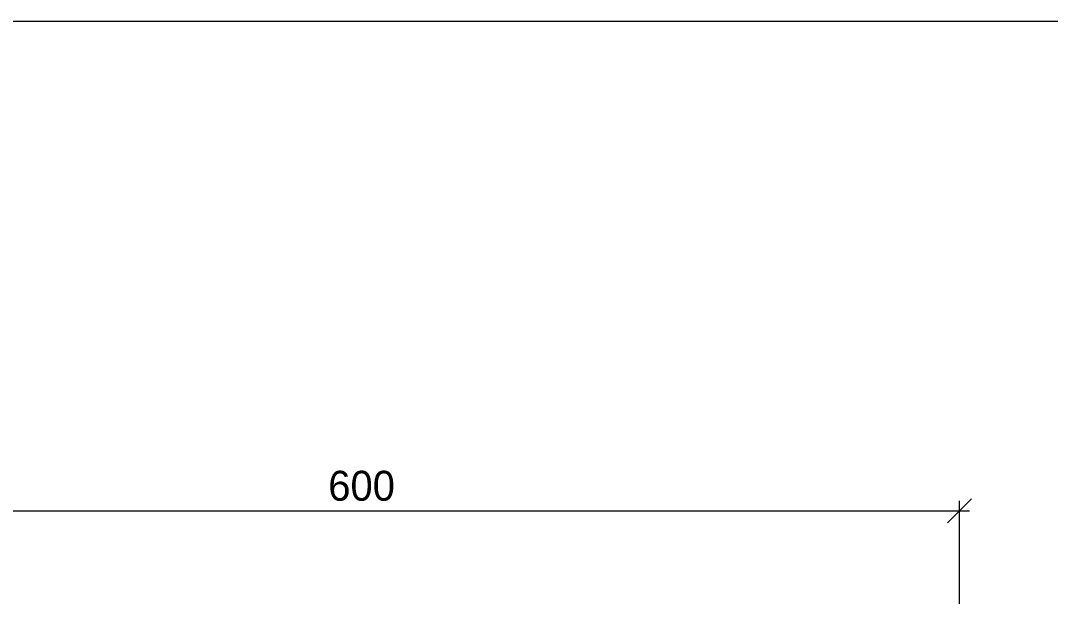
# Model space of a CAD drawing. Header units: millimetres. Extents: x 104 to 100526, y -9639 to 3779.
# Drawn here: x 4673 to 5190, y 3490 to 3779 of the extents above; entities that cross this region are included whole.
import ezdxf

# ---------------------------------------------------------------- set-up
doc = ezdxf.new("R2010")
doc.units = ezdxf.units.MM
doc.layers.add('Dimension', color=253, linetype='Continuous', lineweight=9)
doc.layers.add('KHUNG TEN SD3 - Ariyana 2007$0$0-CON', color=253, linetype='Continuous', lineweight=0)
doc.dimstyles.new('ISO-25_WS', dxfattribs={"dimtxt": 15, "dimasz": 12, "dimexe": 5, "dimexo": 4, "dimgap": 5, "dimtad": 1, "dimdec": 0, "dimdsep": 46, "dimtxsty": 'Standard', "dimblk": 'OBLIQUE', "dimcen": 2, "dimdle": 5, "dimclrd": 256, "dimclre": 256, "dimclrt": 2, "dimadec": 0, "dimazin": 0, "dimtfac": 1, "dimtdec": 0, "dimtmove": 0, "dimatfit": 3, "dimfxl": 1, "dimtolj": 1, "dimtzin": 0, "dimlwd": -1, "dimlwe": -1, "dimarcsym": 0})

# ---------------------------------------------------------------- blocks, each defined once
blk = doc.blocks.new('KHUNG TEN SD3 - Ariyana 2007')
at = {"layer": 'KHUNG TEN SD3 - Ariyana 2007$0$0-CON', "const_width": 0.12}
blk.add_lwpolyline([(527162.718, 1774654.536), (527558.558, 1774654.536), (527558.558, 1774369.531), (527162.718, 1774369.531)], close=True, dxfattribs=at)
blk = doc.blocks.new('_Oblique')
at = {"color": 0, "linetype": 'ByBlock', "lineweight": -2}
blk.add_line((-0.5, -0.5), (0.5, 0.5), dxfattribs=at)
blk = doc.blocks.new('*D25')
at = {"layer": 'Dimension', "ltscale": 0.013}
for p, q in [((4544.46, 3452), (4544.46, 3537.81)), ((5144.46, 3452), (5144.46, 3537.81)), ((4539.46, 3532.81), (5149.46, 3532.81))]:
    blk.add_line(p, q, dxfattribs=at)
at = {"layer": 'Dimension', "linetype": 'ByBlock', "ltscale": 0.013, "xscale": 12, "yscale": 12, "zscale": 12, "rotation": 180}
blk.add_blockref('_Oblique', (4544.46, 3532.81), dxfattribs=at)
at = {"layer": 'Dimension', "linetype": 'ByBlock', "ltscale": 0.013, "xscale": 12, "yscale": 12, "zscale": 12}
blk.add_blockref('_Oblique', (5144.46, 3532.81), dxfattribs=at)
at = {"layer": 'Dimension', "color": 2, "linetype": 'ByBlock', "lineweight": -3, "ltscale": 0.013, "insert": (4844.46, 3545.31), "char_height": 15, "attachment_point": 5}
blk.add_mtext('\\A1;600', dxfattribs=at)

msp = doc.modelspace()

# ---------------------------------------------------------------- block references
at = {"xscale": 6.291267750121051, "yscale": 6.291267750121762, "zscale": 6.291267750121857}
msp.add_blockref('KHUNG TEN SD3 - Ariyana 2007', (-3312156.8, -11161048.68), dxfattribs=at)

# ---------------------------------------------------------------- dimensions: what is measured, and where the dimension line sits
at = {"layer": 'Dimension', "color": 1, "linetype": 'ByBlock', "lineweight": -3, "ltscale": 0.013}
dim = msp.add_aligned_dim(p1=(4544.46, 3448), p2=(5144.46, 3448), distance=84.81, dimstyle='ISO-25_WS', dxfattribs=at)
dim.commit()
dim.dimension.update_dxf_attribs({"geometry": '*D25', "text_midpoint": (4844.46, 3545.31)})

doc.saveas('drawing.dxf')
